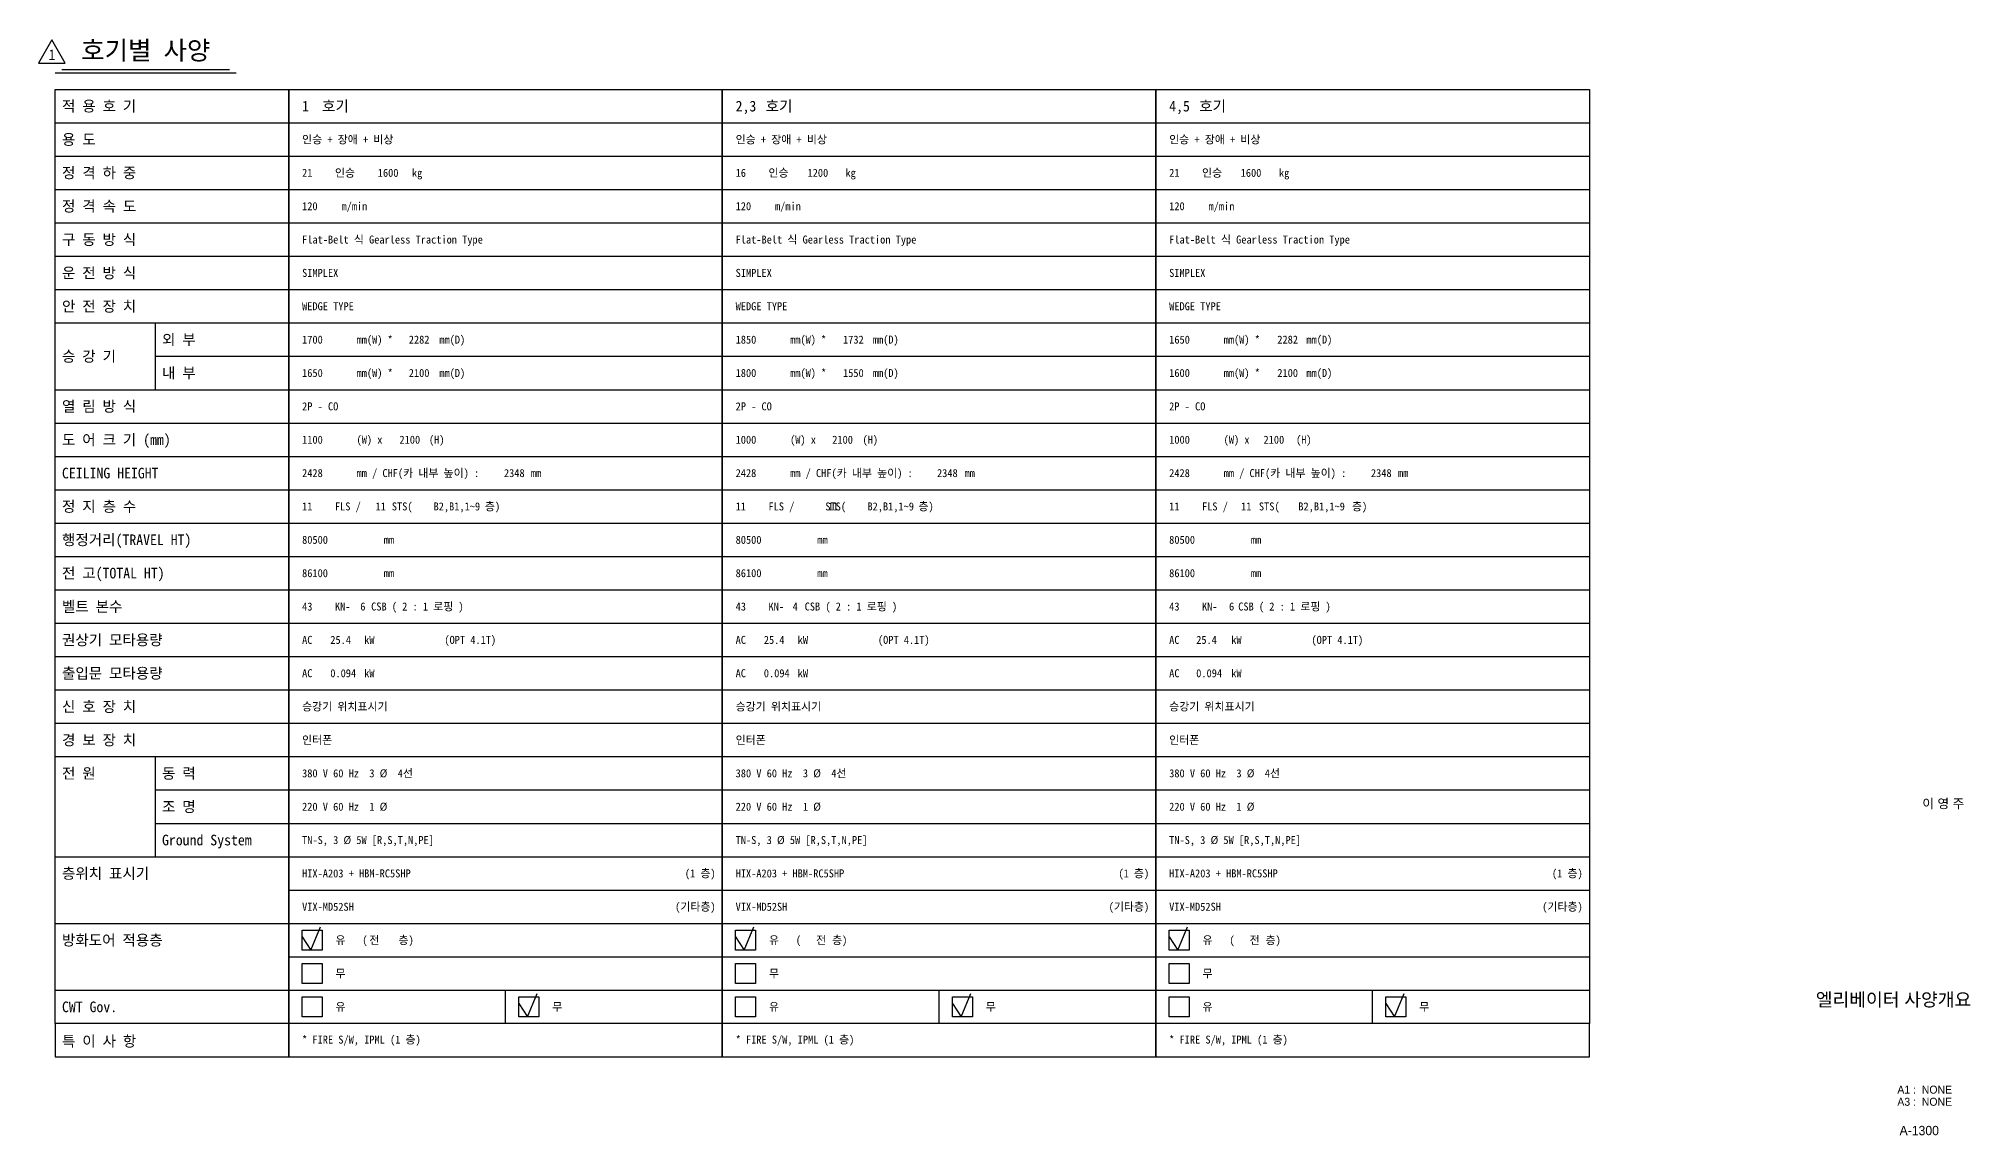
# Model space of a CAD drawing. Extents: x -9109 to 174251, y 57759 to 115528.
# Drawn here: x -9109 to 19853, y 58969 to 75406 of the extents above; entities that cross this region are included whole.
import ezdxf
from ezdxf.enums import TextEntityAlignment as Align

# ---------------------------------------------------------------- set-up
doc = ezdxf.new("R2010")
doc.units = 0
doc.header["$LTSCALE"] = 600
doc.header["$MEASUREMENT"] = 0
doc.layers.get('0').update_dxf_attribs({"linetype": 'CONTINUOUS'})
doc.layers.add('1', color=3, linetype='CONTINUOUS')
doc.layers.add('A-BORD-TEXT', color=3, linetype='CONTINUOUS')
for name, color, linetype, lineweight in [('A-XXXX-TABL', 7, 'CONTINUOUS', 25), ('A-XXXX-TXT1', 3, 'CONTINUOUS', 25), ('A-XXXX-TXT2', 3, 'CONTINUOUS', 25)]:
    doc.layers.add(name, color=color, linetype=linetype, lineweight=lineweight)
doc.styles.add('돋움', font='')
doc.styles.add('돋움체', font='')
doc.styles.add('맑은고딕', font='')
doc.styles.get('돋움').set_extended_font_data('DotumChe')
doc.styles.get('돋움체').set_extended_font_data('DotumChe')
doc.styles.get('맑은고딕').set_extended_font_data('Dotum')

# ---------------------------------------------------------------- blocks, each defined once
blk = doc.blocks.new('체크')
blk.add_lwpolyline([(0, 200), (130, 0), (275, 350)])

msp = doc.modelspace()

# ---------------------------------------------------------------- linework, layer by layer
at = {"color": 4, "linetype": 'Continuous'}
msp.add_lwpolyline([(-9108.8, 75035.8), (-8708.8, 75035.8), (-8908.8, 75385.8), (-9108.8, 75035.8)], dxfattribs=at)
msp.add_lwpolyline([(-8858.8, 60644.6), (-8858.8, 74644.6), (-5358.8, 74644.6), (-5358.8, 60644.6)], close=True)
at = {"layer": '1'}
for p, q in [((-8858.8, 74894.6), (-6145.8, 74894.6)), ((-8758.8, 74944.6), (-6245.8, 74944.6))]:
    msp.add_line(p, q, dxfattribs=at)
at = {"layer": 'A-XXXX-TABL'}
for p, q in [((-8858.8, 74144.6), (-5358.8, 74144.6)), ((-5358.8, 74144.6), (1141.2, 74144.6)), ((1141.2, 74144.6), (7641.2, 74144.6)), ((7641.2, 74144.6), (14141.2, 74144.6)), ((-8858.8, 73644.6), (-5358.8, 73644.6)), ((-5358.8, 73644.6), (1141.2, 73644.6)), ((1141.2, 73644.6), (7641.2, 73644.6)), ((7641.2, 73644.6), (14141.2, 73644.6)), ((-8858.8, 73144.6), (-5358.8, 73144.6)), ((-5358.8, 73144.6), (1141.2, 73144.6)), ((1141.2, 73144.6), (7641.2, 73144.6)), ((7641.2, 73144.6), (14141.2, 73144.6)), ((-8858.8, 72644.6), (-5358.8, 72644.6)), ((-5358.8, 72644.6), (1141.2, 72644.6)), ((1141.2, 72644.6), (7641.2, 72644.6)), ((7641.2, 72644.6), (14141.2, 72644.6)), ((-8858.8, 72144.6), (-5358.8, 72144.6)), ((-5358.8, 72144.6), (1141.2, 72144.6)), ((1141.2, 72144.6), (7641.2, 72144.6)), ((7641.2, 72144.6), (14141.2, 72144.6)), ((-8858.8, 71644.6), (-5358.8, 71644.6)), ((-5358.8, 71644.6), (1141.2, 71644.6)), ((1141.2, 71644.6), (7641.2, 71644.6)), ((7641.2, 71644.6), (14141.2, 71644.6)), ((-8858.8, 71144.6), (-5358.8, 71144.6)), ((-7358.8, 70144.6), (-7358.8, 71144.6)), ((-5358.8, 71144.6), (1141.2, 71144.6)), ((1141.2, 71144.6), (7641.2, 71144.6)), ((7641.2, 71144.6), (14141.2, 71144.6)), ((-7358.8, 70644.6), (-5358.8, 70644.6)), ((-5358.8, 70644.6), (1141.2, 70644.6)), ((1141.2, 70644.6), (7641.2, 70644.6)), ((7641.2, 70644.6), (14141.2, 70644.6)), ((-8858.8, 70144.6), (-5358.8, 70144.6)), ((-5358.8, 70144.6), (1141.2, 70144.6)), ((1141.2, 70144.6), (7641.2, 70144.6)), ((7641.2, 70144.6), (14141.2, 70144.6)), ((-8858.8, 69644.6), (-5358.8, 69644.6)), ((-5358.8, 69644.6), (1141.2, 69644.6)), ((1141.2, 69644.6), (7641.2, 69644.6)), ((7641.2, 69644.6), (14141.2, 69644.6)), ((-8858.8, 69144.6), (-5358.8, 69144.6)), ((-5358.8, 69144.6), (1141.2, 69144.6)), ((1141.2, 69144.6), (7641.2, 69144.6)), ((7641.2, 69144.6), (14141.2, 69144.6)), ((-8858.8, 68644.6), (-5358.8, 68644.6)), ((-5358.8, 68644.6), (1141.2, 68644.6)), ((1141.2, 68644.6), (7641.2, 68644.6)), ((7641.2, 68644.6), (14141.2, 68644.6)), ((-8858.8, 68144.6), (-5358.8, 68144.6)), ((-5358.8, 68144.6), (1141.2, 68144.6)), ((1141.2, 68144.6), (7641.2, 68144.6)), ((7641.2, 68144.6), (14141.2, 68144.6)), ((-8858.8, 67644.6), (-5358.8, 67644.6)), ((-5358.8, 67644.6), (1141.2, 67644.6)), ((1141.2, 67644.6), (7641.2, 67644.6)), ((7641.2, 67644.6), (14141.2, 67644.6)), ((-8858.8, 67144.6), (-5358.8, 67144.6)), ((-5358.8, 67144.6), (1141.2, 67144.6)), ((1141.2, 67144.6), (7641.2, 67144.6)), ((7641.2, 67144.6), (14141.2, 67144.6)), ((-8858.8, 66644.6), (-5358.8, 66644.6)), ((-5358.8, 66644.6), (1141.2, 66644.6)), ((1141.2, 66644.6), (7641.2, 66644.6)), ((7641.2, 66644.6), (14141.2, 66644.6)), ((-8858.8, 66144.6), (-5358.8, 66144.6)), ((-5358.8, 66144.6), (1141.2, 66144.6)), ((1141.2, 66144.6), (7641.2, 66144.6)), ((7641.2, 66144.6), (14141.2, 66144.6)), ((-8858.8, 65644.6), (-5358.8, 65644.6)), ((-5358.8, 65644.6), (1141.2, 65644.6)), ((1141.2, 65644.6), (7641.2, 65644.6)), ((7641.2, 65644.6), (14141.2, 65644.6)), ((-8858.8, 65144.6), (-5358.8, 65144.6)), ((-5358.8, 65144.6), (1141.2, 65144.6)), ((1141.2, 65144.6), (7641.2, 65144.6)), ((7641.2, 65144.6), (14141.2, 65144.6)), ((-8858.8, 64644.6), (-5358.8, 64644.6)), ((-7358.8, 63144.6), (-7358.8, 64644.6)), ((-5358.8, 64644.6), (1141.2, 64644.6)), ((1141.2, 64644.6), (7641.2, 64644.6)), ((7641.2, 64644.6), (14141.2, 64644.6)), ((-7358.8, 64144.6), (-5358.8, 64144.6)), ((-5358.8, 64144.6), (1141.2, 64144.6)), ((1141.2, 64144.6), (7641.2, 64144.6)), ((7641.2, 64144.6), (14141.2, 64144.6)), ((-7358.8, 63644.6), (-5358.8, 63644.6)), ((-5358.8, 63644.6), (1141.2, 63644.6)), ((1141.2, 63644.6), (7641.2, 63644.6)), ((7641.2, 63644.6), (14141.2, 63644.6)), ((-8858.8, 63144.6), (-5358.8, 63144.6)), ((-5358.8, 63144.6), (1141.2, 63144.6)), ((1141.2, 63144.6), (7641.2, 63144.6)), ((7641.2, 63144.6), (14141.2, 63144.6)), ((-5358.8, 62644.6), (1141.2, 62644.6)), ((1141.2, 62644.6), (7641.2, 62644.6)), ((7641.2, 62644.6), (14141.2, 62644.6)), ((-8858.8, 62144.6), (-5358.8, 62144.6)), ((-5358.8, 62144.6), (1141.2, 62144.6)), ((1141.2, 62144.6), (7641.2, 62144.6)), ((7641.2, 62144.6), (14141.2, 62144.6)), ((-5358.8, 61644.6), (1141.2, 61644.6)), ((1141.2, 61644.6), (7641.2, 61644.6)), ((7641.2, 61644.6), (14141.2, 61644.6)), ((-8858.8, 61144.6), (-5358.8, 61144.6)), ((-5358.8, 61144.6), (1141.2, 61144.6)), ((-2108.8, 60644.6), (-2108.8, 61144.6)), ((1141.2, 61144.6), (7641.2, 61144.6)), ((4391.2, 60644.6), (4391.2, 61144.6)), ((7641.2, 61144.6), (14141.2, 61144.6)), ((10891.2, 60644.6), (10891.2, 61144.6))]:
    msp.add_line(p, q, dxfattribs=at)
for points in [[(-5358.8, 74644.6), (1141.2, 74644.6), (1141.2, 60644.6), (-5358.8, 60644.6)], [(1141.2, 74644.6), (7641.2, 74644.6), (7641.2, 60644.6), (1141.2, 60644.6)], [(7641.2, 74644.6), (14141.2, 74644.6), (14141.2, 60644.6), (7641.2, 60644.6)], [(-8858.8, 60644.6), (-8858.8, 60144.6), (-5358.8, 60144.6), (-5358.8, 60644.6)], [(-5358.8, 60144.6), (1141.2, 60144.6), (1141.2, 60644.6), (-5358.8, 60644.6)], [(1141.2, 60144.6), (7641.2, 60144.6), (7641.2, 60644.6), (1141.2, 60644.6)], [(7641.2, 60144.6), (14141.2, 60144.6), (14141.2, 60644.6), (7641.2, 60644.6)]]:
    msp.add_lwpolyline(points, close=True, dxfattribs=at)
at = {"layer": 'A-XXXX-TXT2'}
for points in [[(-5158.8, 62044.6), (-4858.8, 62044.6), (-4858.8, 61744.6), (-5158.8, 61744.6)], [(1341.2, 62044.6), (1641.2, 62044.6), (1641.2, 61744.6), (1341.2, 61744.6)], [(7841.2, 62044.6), (8141.2, 62044.6), (8141.2, 61744.6), (7841.2, 61744.6)], [(-5158.8, 61544.6), (-4858.8, 61544.6), (-4858.8, 61244.6), (-5158.8, 61244.6)], [(1341.2, 61544.6), (1641.2, 61544.6), (1641.2, 61244.6), (1341.2, 61244.6)], [(7841.2, 61544.6), (8141.2, 61544.6), (8141.2, 61244.6), (7841.2, 61244.6)], [(-5158.8, 61044.6), (-4858.8, 61044.6), (-4858.8, 60744.6), (-5158.8, 60744.6)], [(-1908.8, 61044.6), (-1608.8, 61044.6), (-1608.8, 60744.6), (-1908.8, 60744.6)], [(1341.2, 61044.6), (1641.2, 61044.6), (1641.2, 60744.6), (1341.2, 60744.6)], [(4591.2, 61044.6), (4891.2, 61044.6), (4891.2, 60744.6), (4591.2, 60744.6)], [(7841.2, 61044.6), (8141.2, 61044.6), (8141.2, 60744.6), (7841.2, 60744.6)], [(11091.2, 61044.6), (11391.2, 61044.6), (11391.2, 60744.6), (11091.2, 60744.6)]]:
    msp.add_lwpolyline(points, close=True, dxfattribs=at)

# ---------------------------------------------------------------- block references
for p in [(-5158.8, 61744.6), (1341.2, 61744.6), (7841.2, 61744.6), (-1908.8, 60744.6), (4591.2, 60744.6), (11091.2, 60744.6)]:
    msp.add_blockref('체크', p, dxfattribs=at)

# ---------------------------------------------------------------- texts
at = {"layer": 'A-BORD-TEXT', "style": '맑은고딕'}
msp.add_text('이 영 주', height=140, dxfattribs=at).set_placement((19761.7, 63871.5), align=Align.RIGHT)
at = {"layer": 'A-XXXX-TXT1', "style": '돋움체'}
msp.add_text('호기별 사양', height=280, dxfattribs=at).set_placement((-7502.3, 75089.7), align=Align.CENTER)
at = {"layer": 'A-XXXX-TXT1', "style": '맑은고딕'}
msp.add_text('엘리베이터 사양개요', height=200, dxfattribs=at).set_placement((18701.2, 61003.6), align=Align.MIDDLE_CENTER)
for s, height, p in [('A1 :  NONE', 120, (19578.6, 59593.3)), ('A3 :  NONE', 120, (19578.6, 59411.9)), ('A-1300', 140, (19382.2, 58970.5))]:
    msp.add_text(s, height=height, dxfattribs=at).set_placement(p, align=Align.RIGHT)
at = {"layer": 'A-XXXX-TXT2'}
for s, height, style, p in [('1', 160, '돋움', (-8908.8, 75164.3)), ('전', 120, '돋움체', (-4076.1, 61894.6)), ('전', 120, '돋움체', (2622.8, 61894.6)), ('전', 120, '돋움체', (9122.8, 61894.6))]:
    msp.add_text(s, height=height, dxfattribs=dict(at, style=style)).set_placement(p, align=Align.MIDDLE_CENTER)
for s, height, style, p in [('적 용 호 기', 160, '돋움', (-8758.8, 74394.6)), ('1', 160, '돋움', (-5158.8, 74394.6)), ('호기', 160, '돋움', (-4858.8, 74394.6)), ('2,3', 160, '돋움', (1341.2, 74394.6)), ('호기', 160, '돋움', (1791.2, 74394.6)), ('4,5', 160, '돋움', (7841.2, 74394.6)), ('호기', 160, '돋움', (8291.2, 74394.6)), ('용 도', 160, '돋움', (-8758.8, 73894.6)), ('인승 + 장애 + 비상', 120, '돋움체', (-5158.8, 73894.6)), ('인승 + 장애 + 비상', 120, '돋움체', (1341.2, 73894.6)), ('인승 + 장애 + 비상', 120, '돋움체', (7841.2, 73894.6)), ('정 격 하 중', 160, '돋움', (-8758.8, 73394.6)), ('21', 120, '돋움체', (-5158.8, 73394.6)), ('인승           kg', 120, '돋움체', (-4666.4, 73394.6)), ('1600', 120, '돋움체', (-4024, 73394.6)), ('16', 120, '돋움체', (1341.2, 73394.6)), ('인승           kg', 120, '돋움체', (1833.6, 73394.6)), ('1200', 120, '돋움체', (2419, 73394.6)), ('21', 120, '돋움체', (7841.2, 73394.6)), ('인승           kg', 120, '돋움체', (8333.6, 73394.6)), ('1600', 120, '돋움체', (8913.3, 73394.6)), ('정 격 속 도', 160, '돋움', (-8758.8, 72894.6)), ('120', 120, '돋움체', (-5158.8, 72894.6)), ('m/min', 120, '돋움체', (-4568.6, 72894.6)), ('120', 120, '돋움체', (1341.2, 72894.6)), ('m/min', 120, '돋움체', (1931.4, 72894.6)), ('120', 120, '돋움체', (7841.2, 72894.6)), ('m/min', 120, '돋움체', (8431.4, 72894.6)), ('구 동 방 식', 160, '돋움', (-8758.8, 72394.6)), ('Flat-Belt 식 Gearless Traction Type', 120, '돋움체', (-5158.8, 72394.6)), ('Flat-Belt 식 Gearless Traction Type', 120, '돋움체', (1341.2, 72394.6)), ('Flat-Belt 식 Gearless Traction Type', 120, '돋움체', (7841.2, 72394.6)), ('운 전 방 식', 160, '돋움', (-8758.8, 71894.6)), ('SIMPLEX', 120, '돋움체', (-5158.8, 71894.6)), ('SIMPLEX', 120, '돋움체', (1341.2, 71894.6)), ('SIMPLEX', 120, '돋움체', (7841.2, 71894.6)), ('안 전 장 치', 160, '돋움', (-8758.8, 71394.6)), ('WEDGE TYPE', 120, '돋움체', (-5158.8, 71394.6)), ('WEDGE TYPE', 120, '돋움체', (1341.2, 71394.6)), ('WEDGE TYPE', 120, '돋움체', (7841.2, 71394.6)), ('외 부', 160, '돋움', (-7258.8, 70894.6)), ('mm(W) *         mm(D)', 120, '돋움체', (-4342.1, 70894.6)), ('mm(W) *         mm(D)', 120, '돋움체', (2157.9, 70894.6)), ('mm(W) *         mm(D)', 120, '돋움체', (8657.9, 70894.6)), ('승 강 기', 160, '돋움', (-8758.8, 70644.6)), ('1700', 120, '돋움체', (-5158.8, 70894.6)), ('2282', 120, '돋움체', (-3559.4, 70894.6)), ('1850', 120, '돋움체', (1341.2, 70894.6)), ('1732', 120, '돋움체', (2951.4, 70894.6)), ('1650', 120, '돋움체', (7841.2, 70894.6)), ('2282', 120, '돋움체', (9462.8, 70894.6)), ('내 부', 160, '돋움', (-7258.8, 70394.6)), ('1650', 120, '돋움체', (-5158.8, 70394.6)), ('mm(W) *         mm(D)', 120, '돋움체', (-4342.1, 70394.6)), ('2100', 120, '돋움체', (-3559.4, 70394.6)), ('1800', 120, '돋움체', (1341.2, 70394.6)), ('mm(W) *         mm(D)', 120, '돋움체', (2157.9, 70394.6)), ('1550', 120, '돋움체', (2951.4, 70394.6)), ('1600', 120, '돋움체', (7841.2, 70394.6)), ('mm(W) *         mm(D)', 120, '돋움체', (8657.9, 70394.6)), ('2100', 120, '돋움체', (9462.8, 70394.6)), ('열 림 방 식', 160, '돋움', (-8758.8, 69894.6)), ('2P - CO', 120, '돋움체', (-5158.8, 69894.6)), ('2P - CO', 120, '돋움체', (1341.2, 69894.6)), ('2P - CO', 120, '돋움체', (7841.2, 69894.6)), ('도 어 크 기 (mm)', 160, '돋움', (-8758.8, 69394.6)), ('1100', 120, '돋움체', (-5158.8, 69394.6)), ('(W) x         (H)', 120, '돋움체', (-4342.1, 69394.6)), ('2100', 120, '돋움체', (-3698.7, 69394.6)), ('1000', 120, '돋움체', (1341.2, 69394.6)), ('(W) x         (H)', 120, '돋움체', (2157.9, 69394.6)), ('2100', 120, '돋움체', (2789.7, 69394.6)), ('1000', 120, '돋움체', (7841.2, 69394.6)), ('(W) x         (H)', 120, '돋움체', (8657.9, 69394.6)), ('2100', 120, '돋움체', (9255.6, 69394.6)), ('CEILING HEIGHT', 160, '돋움', (-8758.8, 68894.6)), ('2428', 120, '돋움체', (-5158.8, 68894.6)), ('mm / CHF(카 내부 높이) :          mm', 120, '돋움체', (-4342.1, 68894.6)), ('2348', 120, '돋움체', (-2132.3, 68894.6)), ('2428', 120, '돋움체', (1341.2, 68894.6)), ('mm / CHF(카 내부 높이) :          mm', 120, '돋움체', (2157.9, 68894.6)), ('2348', 120, '돋움체', (4360.5, 68894.6)), ('2428', 120, '돋움체', (7841.2, 68894.6)), ('mm / CHF(카 내부 높이) :          mm', 120, '돋움체', (8657.9, 68894.6)), ('2348', 120, '돋움체', (10866.2, 68894.6)), ('정 지 층 수', 160, '돋움', (-8758.8, 68394.6)), ('11', 120, '돋움체', (-5158.8, 68394.6)), ('FLS /      STS(              층)', 120, '돋움체', (-4666.4, 68394.6)), ('11', 120, '돋움체', (-4057.6, 68394.6)), ('B2,B1,1~9', 120, '돋움체', (-3187.8, 68394.6)), ('11', 120, '돋움체', (1341.2, 68394.6)), ('FLS /      STS(              층)', 120, '돋움체', (1833.6, 68394.6)), ('11', 120, '돋움체', (2726.3, 68394.6)), ('B2,B1,1~9', 120, '돋움체', (3317.4, 68394.6)), ('11', 120, '돋움체', (7841.2, 68394.6)), ('FLS /      STS(              층)', 120, '돋움체', (8333.6, 68394.6)), ('11', 120, '돋움체', (8919.4, 68394.6)), ('B2,B1,1~9', 120, '돋움체', (9777.6, 68394.6)), ('행정거리(TRAVEL HT)', 160, '돋움', (-8758.8, 67894.6)), ('80500', 120, '돋움체', (-5158.8, 67894.6)), ('mm', 120, '돋움체', (-3934.7, 67894.6)), ('80500', 120, '돋움체', (1341.2, 67894.6)), ('mm', 120, '돋움체', (2565.3, 67894.6)), ('80500', 120, '돋움체', (7841.2, 67894.6)), ('mm', 120, '돋움체', (9065.3, 67894.6)), ('전 고(TOTAL HT)', 160, '돋움', (-8758.8, 67394.6)), ('86100', 120, '돋움체', (-5158.8, 67394.6)), ('mm', 120, '돋움체', (-3934.7, 67394.6)), ('86100', 120, '돋움체', (1341.2, 67394.6)), ('mm', 120, '돋움체', (2565.3, 67394.6)), ('86100', 120, '돋움체', (7841.2, 67394.6)), ('mm', 120, '돋움체', (9065.3, 67394.6)), ('벨트 본수', 160, '돋움', (-8758.8, 66894.6)), ('43', 120, '돋움체', (-5158.8, 66894.6)), ('KN-    CSB ( 2 : 1 로핑 )', 120, '돋움체', (-4666.4, 66894.6)), ('6', 120, '돋움체', (-4286.3, 66894.6)), ('43', 120, '돋움체', (1341.2, 66894.6)), ('KN-    CSB ( 2 : 1 로핑 )', 120, '돋움체', (1833.6, 66894.6)), ('4', 120, '돋움체', (2196.4, 66894.6)), ('43', 120, '돋움체', (7841.2, 66894.6)), ('KN-    CSB ( 2 : 1 로핑 )', 120, '돋움체', (8333.6, 66894.6)), ('6', 120, '돋움체', (8738, 66894.6)), ('권상기 모타용량', 160, '돋움', (-8758.8, 66394.6)), ('AC          kW', 120, '돋움체', (-5158.8, 66394.6)), ('25.4', 120, '돋움체', (-4735.9, 66394.6)), ('(OPT 4.1T)', 120, '돋움체', (-3025.4, 66394.6)), ('AC          kW', 120, '돋움체', (1341.2, 66394.6)), ('25.4', 120, '돋움체', (1763.9, 66394.6)), ('(OPT 4.1T)', 120, '돋움체', (3474.6, 66394.6)), ('AC          kW', 120, '돋움체', (7841.2, 66394.6)), ('25.4', 120, '돋움체', (8246.6, 66394.6)), ('(OPT 4.1T)', 120, '돋움체', (9974.6, 66394.6)), ('출입문 모타용량', 160, '돋움', (-8758.8, 65894.6)), ('AC          kW', 120, '돋움체', (-5158.8, 65894.6)), ('0.094', 120, '돋움체', (-4735.9, 65894.6)), ('AC          kW', 120, '돋움체', (1341.2, 65894.6)), ('0.094', 120, '돋움체', (1763.9, 65894.6)), ('AC          kW', 120, '돋움체', (7841.2, 65894.6)), ('0.094', 120, '돋움체', (8246.6, 65894.6)), ('신 호 장 치', 160, '돋움', (-8758.8, 65394.6)), ('승강기 위치표시기', 120, '돋움체', (-5158.8, 65394.6)), ('승강기 위치표시기', 120, '돋움체', (1341.2, 65394.6)), ('승강기 위치표시기', 120, '돋움체', (7841.2, 65394.6)), ('경 보 장 치', 160, '돋움', (-8758.8, 64894.6)), ('인터폰', 120, '돋움체', (-5158.8, 64894.6)), ('인터폰', 120, '돋움체', (1341.2, 64894.6)), ('인터폰', 120, '돋움체', (7841.2, 64894.6)), ('전 원', 160, '돋움', (-8758.8, 64394.6)), ('동 력', 160, '돋움', (-7258.8, 64394.6)), ('380 V 60 Hz  3 %%C  4선', 120, '돋움체', (-5158.8, 64394.6)), ('380 V 60 Hz  3 %%C  4선', 120, '돋움체', (1341.2, 64394.6)), ('380 V 60 Hz  3 %%C  4선', 120, '돋움체', (7841.2, 64394.6)), ('조 명', 160, '돋움', (-7258.8, 63894.6)), ('220 V 60 Hz  1 %%C', 120, '돋움체', (-5158.8, 63894.6)), ('220 V 60 Hz  1 %%C', 120, '돋움체', (1341.2, 63894.6)), ('220 V 60 Hz  1 %%C', 120, '돋움체', (7841.2, 63894.6)), ('Ground System', 160, '돋움', (-7258.8, 63394.6)), ('TN-S, 3 %%C 5W [R,S,T,N,PE]', 120, '돋움체', (-5158.8, 63394.6)), ('TN-S, 3 %%C 5W [R,S,T,N,PE]', 120, '돋움체', (1341.2, 63394.6)), ('TN-S, 3 %%C 5W [R,S,T,N,PE]', 120, '돋움체', (7841.2, 63394.6)), ('층위치 표시기', 160, '돋움', (-8758.8, 62894.6)), ('HIX-A203 + HBM-RC5SHP', 120, '돋움체', (-5158.8, 62894.6)), ('HIX-A203 + HBM-RC5SHP', 120, '돋움체', (1341.2, 62894.6)), ('HIX-A203 + HBM-RC5SHP', 120, '돋움체', (7841.2, 62894.6)), ('VIX-MD52SH', 120, '돋움체', (-5158.8, 62394.6)), ('VIX-MD52SH', 120, '돋움체', (1341.2, 62394.6)), ('VIX-MD52SH', 120, '돋움체', (7841.2, 62394.6)), ('방화도어 적용층', 160, '돋움', (-8758.8, 61894.6)), ('유', 120, '돋움체', (-4658.8, 61894.6)), ('(      층)', 120, '돋움체', (-4255.7, 61894.6)), ('유', 120, '돋움체', (1841.2, 61894.6)), ('(      층)', 120, '돋움체', (2244.3, 61894.6)), ('유', 120, '돋움체', (8341.2, 61894.6)), ('(      층)', 120, '돋움체', (8744.3, 61894.6)), ('무', 120, '돋움체', (-4658.8, 61394.6)), ('무', 120, '돋움체', (1841.2, 61394.6)), ('무', 120, '돋움체', (8341.2, 61394.6)), ('CWT Gov.', 160, '돋움', (-8758.8, 60894.6)), ('유', 120, '돋움체', (-4658.8, 60894.6)), ('무', 120, '돋움체', (-1408.8, 60894.6)), ('유', 120, '돋움체', (1841.2, 60894.6)), ('무', 120, '돋움체', (5091.2, 60894.6)), ('유', 120, '돋움체', (8341.2, 60894.6)), ('무', 120, '돋움체', (11591.2, 60894.6)), ('특 이 사 항', 160, '돋움', (-8758.8, 60379.8)), ('* FIRE S/W, IPML (1 층)', 120, '돋움체', (-5158.8, 60403.3)), ('* FIRE S/W, IPML (1 층)', 120, '돋움체', (1341.2, 60403.3)), ('* FIRE S/W, IPML (1 층)', 120, '돋움체', (7841.2, 60403.3))]:
    msp.add_text(s, height=height, dxfattribs=dict(at, style=style)).set_placement(p, align=Align.MIDDLE_LEFT)
at = {"layer": 'A-XXXX-TXT2', "style": '돋움체'}
for s, p in [('(1 층)', (1041.2, 62894.6)), ('(1 층)', (7541.2, 62894.6)), ('(1 층)', (14041.2, 62894.6)), ('(기타층)', (1041.2, 62394.6)), ('(기타층)', (7541.2, 62394.6)), ('(기타층)', (14041.2, 62394.6))]:
    msp.add_text(s, height=120, dxfattribs=at).set_placement(p, align=Align.MIDDLE_RIGHT)

doc.saveas('drawing.dxf')
